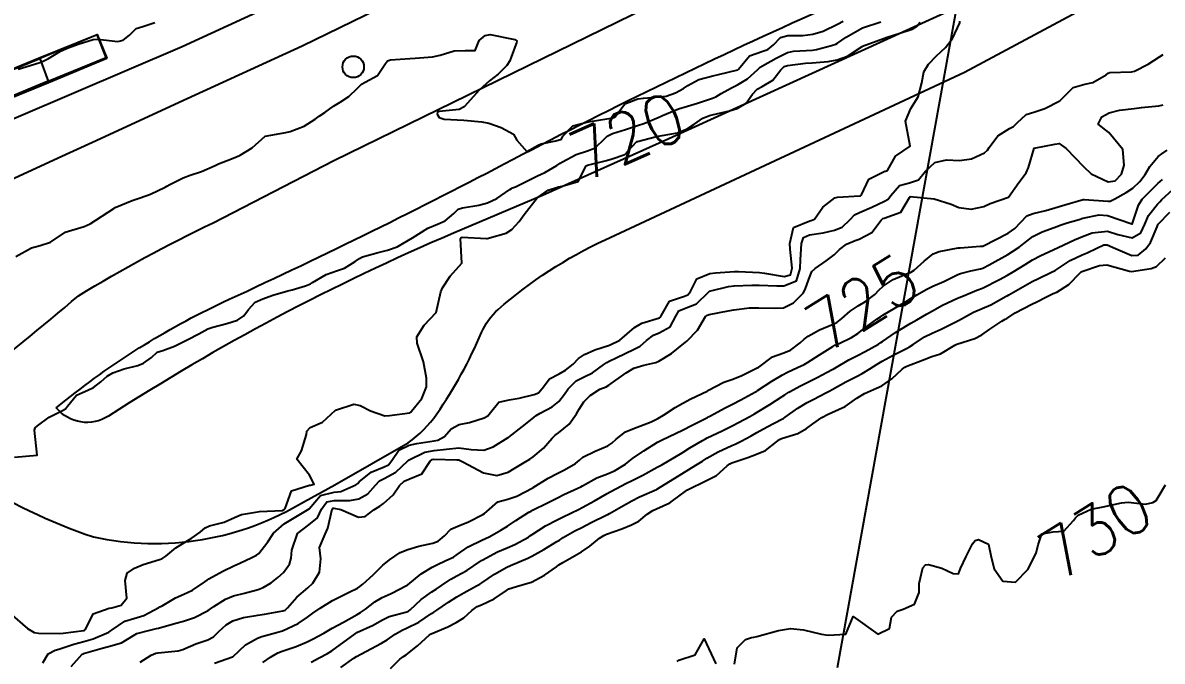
# Model space of a CAD drawing. Header units: metres. Extents: x 286371 to 293043, y 7462578 to 7466404.
# Drawn here: x 291016 to 291107.8, y 7463394.4 to 7463445.9 of the extents above; entities that cross this region are included whole.
import ezdxf
from ezdxf.enums import TextEntityAlignment as Align

# ---------------------------------------------------------------- set-up
doc = ezdxf.new("R2010")
doc.units = ezdxf.units.M
doc.header["$MEASUREMENT"] = 0
doc.linetypes.add('CONTINUO', pattern=[0])
for name, color, linetype in [('Cotas', 45, 'Continuous'), ('Curvas de Nivel 1m', 11, 'Continuous'), ('Curvas de Nivel 5m', 15, 'Continuous'), ('Linha Férrea', 20, 'Continuous'), ('PLATAFORMA', 45, 'Continuous'), ('Postes', 20, 'Continuous'), ('TEXTO', 45, 'Continuous'), ('Vias primárias', 230, 'Continuous')]:
    doc.layers.add(name, color=color, linetype=linetype)
doc.styles.add('Style-STANDARD', font='STANDARD.shx')

msp = doc.modelspace()

# ---------------------------------------------------------------- linework, layer by layer
at = {"layer": 'Curvas de Nivel 1m', "flags": 128}
for points, elevation in [([(291014.932, 7463398.314), (291016.372, 7463397.063), (291016.909, 7463396.747), (291017.262, 7463396.696), (291018.909, 7463396.668), (291019.233, 7463396.696), (291020.913, 7463396.924), (291020.967, 7463396.94), (291021.033, 7463396.993), (291021.66, 7463398.256), (291022.94, 7463398.71), (291023.16, 7463398.742), (291023.911, 7463398.95), (291024.384, 7463399.512), (291024.243, 7463400.945), (291024.399, 7463401.527), (291024.989, 7463401.94), (291025.69, 7463402.228), (291027, 7463402.634), (291027.199, 7463402.704), (291027.508, 7463402.897), (291028.323, 7463403.576), (291029.021, 7463403.997), (291029.56, 7463404.333), (291030.273, 7463404.856), (291030.696, 7463405.193), (291031.042, 7463405.357), (291032.218, 7463405.655), (291033.052, 7463406.015), (291033.607, 7463406.255), (291035.06, 7463406.503), (291036.914, 7463406.6), (291037.063, 7463406.675), (291037.122, 7463406.744), (291037.635, 7463408.187), (291039.093, 7463408.629), (291039.169, 7463408.637), (291039.463, 7463408.709), (291039.105, 7463409.433), (291038.083, 7463410.73), (291038.448, 7463411.411), (291038.857, 7463412.719), (291038.878, 7463413), (291039.162, 7463413.275), (291040.142, 7463413.727), (291041.184, 7463414.684), (291042.681, 7463415.176), (291043.19, 7463415.061), (291044.008, 7463414.642), (291045.178, 7463414.229), (291045.535, 7463414.263), (291047.182, 7463414.48), (291047.255, 7463414.521), (291047.32, 7463414.592), (291048.153, 7463415.627), (291048.536, 7463416.575), (291048.528, 7463417.271), (291048.284, 7463418.579), (291047.786, 7463420.074), (291047.736, 7463420.588), (291048.343, 7463421.534), (291049.314, 7463422.564), (291049.682, 7463424.216), (291049.816, 7463424.557), (291050.43, 7463425.477), (291051.374, 7463426.534), (291051.273, 7463428.536), (291051.335, 7463428.605), (291051.405, 7463428.629), (291053.371, 7463428.538), (291053.405, 7463428.539), (291054.945, 7463428.948), (291055.416, 7463429.241), (291055.99, 7463429.902), (291056.394, 7463430.46), (291057.455, 7463431.812), (291058.337, 7463432.421), (291059.178, 7463432.699), (291059.469, 7463432.749), (291060.741, 7463433.12), (291061.41, 7463434.376), (291061.451, 7463434.419), (291061.495, 7463434.433), (291063.036, 7463434.817), (291063.503, 7463434.951), (291064.524, 7463435.314), (291065.45, 7463436.316), (291065.496, 7463436.343), (291065.525, 7463436.353), (291067.076, 7463436.746), (291067.532, 7463436.83), (291068.762, 7463437.04), (291069.541, 7463437.364), (291070.078, 7463437.714), (291070.794, 7463438.236), (291071.329, 7463438.456), (291071.558, 7463438.506), (291072.953, 7463438.813), (291073.566, 7463439.015), (291074.301, 7463439.456), (291074.808, 7463440.176), (291075.192, 7463440.569), (291075.594, 7463440.798), (291076.456, 7463441.297), (291077.095, 7463442.142), (291077.366, 7463442.39), (291077.619, 7463442.488), (291079.067, 7463442.668), (291079.623, 7463442.701), (291080.898, 7463442.812), (291081.627, 7463442.942), (291082.459, 7463443.235), (291083.644, 7463444.022), (291083.68, 7463444.044), (291085.656, 7463444.772), (291086.597, 7463445.053), (291087.666, 7463445.416), (291088.014, 7463445.625), (291088.32, 7463445.965)], 721), ([(291015.416, 7463427.084), (291016.682, 7463427.767), (291017.388, 7463427.973), (291018.206, 7463428.228), (291019.369, 7463429.025), (291019.388, 7463429.041), (291019.404, 7463429.049), (291020.92, 7463429.494), (291021.415, 7463429.721), (291023.331, 7463430.957), (291023.435, 7463431.015), (291024.792, 7463431.586), (291025.447, 7463431.808), (291026.266, 7463432.098), (291027.461, 7463432.678), (291027.6, 7463432.754), (291027.836, 7463432.889), (291028.918, 7463433.427), (291029.475, 7463433.623), (291030.393, 7463433.938), (291031.488, 7463434.423), (291031.773, 7463434.547), (291032.457, 7463434.82), (291033.198, 7463435.11), (291033.501, 7463435.24), (291034.464, 7463435.836), (291035.524, 7463436.774), (291037.201, 7463437.077), (291037.53, 7463437.146), (291038.679, 7463437.585), (291039.546, 7463438.151), (291039.873, 7463438.386), (291040.319, 7463438.703), (291041.041, 7463439.213), (291041.567, 7463439.528), (291042.27, 7463439.977), (291042.954, 7463440.664), (291043.28, 7463440.968), (291043.591, 7463441.138), (291044.567, 7463441.672), (291045.224, 7463442.63), (291045.382, 7463442.863), (291045.619, 7463442.947), (291047.178, 7463443.043), (291047.621, 7463443.063), (291049.023, 7463443.173), (291049.625, 7463443.311), (291050.753, 7463443.665), (291051.631, 7463443.687), (291052.446, 7463443.699), (291052.779, 7463444.507), (291053.245, 7463444.906), (291053.651, 7463444.987), (291055.501, 7463444.612), (291055.646, 7463444.581), (291055.818, 7463444.462), (291055.785, 7463444.319), (291055.636, 7463443.96), (291055.238, 7463442.852), (291055.008, 7463442.474), (291054.303, 7463441.785), (291053.595, 7463441.246), (291052.813, 7463440.51), (291051.563, 7463439.136), (291051.166, 7463438.934), (291049.557, 7463438.771), (291049.412, 7463438.711), (291049.376, 7463438.567), (291049.55, 7463438.291), (291049.941, 7463438.166), (291051.547, 7463438.065), (291052.99, 7463437.95), (291053.544, 7463437.831), (291054.539, 7463437.484), (291055.531, 7463436.948), (291055.822, 7463436.46), (291056.61, 7463435.552), (291057.519, 7463436.067), (291057.779, 7463436.172), (291058.955, 7463436.413), (291059.397, 7463436.536), (291059.53, 7463436.787), (291060.326, 7463437.609), (291061.547, 7463437.925), (291061.914, 7463438.004), (291063.553, 7463438.261), (291063.619, 7463438.277), (291063.726, 7463438.342), (291064.51, 7463439.391), (291065.576, 7463439.796), (291066.029, 7463439.856), (291067.579, 7463439.979), (291067.841, 7463440.02), (291068.608, 7463440.269), (291069.233, 7463440.616), (291069.593, 7463440.867), (291070.493, 7463441.349), (291071.606, 7463441.658), (291072.061, 7463441.764), (291073.613, 7463442.138), (291073.65, 7463442.157), (291073.682, 7463442.193), (291074.552, 7463443.259), (291075.636, 7463443.624), (291076.032, 7463443.765), (291076.504, 7463444.152), (291077.058, 7463444.738), (291077.655, 7463444.89), (291078.86, 7463444.912), (291079.658, 7463445.002), (291080.501, 7463445.253), (291081.67, 7463445.827), (291082.118, 7463446.066)], 719), ([(291015.61, 7463442.175), (291017.276, 7463442.708), (291017.621, 7463442.821), (291018.064, 7463443.038), (291019.03, 7463443.626), (291019.637, 7463443.898), (291020.454, 7463444.19), (291021.648, 7463444.568), (291022.035, 7463444.592), (291023.646, 7463444.43), (291024.084, 7463444.511), (291024.589, 7463444.94), (291025.133, 7463445.462), (291025.665, 7463445.63), (291026.641, 7463445.939)], 718), ([(291017.61, 7463394.307), (291018.022, 7463395.037), (291018.599, 7463395.318), (291018.89, 7463395.418), (291020.085, 7463395.818), (291020.899, 7463396.019), (291021.647, 7463396.239), (291022.911, 7463396.789), (291023.027, 7463396.848), (291023.194, 7463396.96), (291024.204, 7463397.666), (291024.928, 7463397.886), (291025.741, 7463398.113), (291026.942, 7463398.771), (291027.032, 7463398.814), (291027.207, 7463398.901), (291028.285, 7463399.553), (291028.958, 7463399.835), (291029.656, 7463400.172), (291030.67, 7463400.849), (291030.841, 7463400.981), (291030.978, 7463401.077), (291032.105, 7463401.71), (291032.994, 7463402.132), (291033.468, 7463402.336), (291034.453, 7463402.793), (291034.815, 7463402.979), (291035.009, 7463403.11), (291035.742, 7463404.055), (291036.192, 7463404.767), (291037.045, 7463405.511), (291039.064, 7463406.714), (291039.994, 7463407.788), (291041.085, 7463408.068), (291041.632, 7463408.131), (291042.825, 7463408.658), (291042.981, 7463408.771), (291043.098, 7463408.892), (291044.06, 7463409.69), (291045.116, 7463410.117), (291045.46, 7463410.279), (291045.734, 7463410.615), (291046.298, 7463411.446), (291047.143, 7463411.852), (291047.736, 7463411.995), (291049.149, 7463412.2), (291049.452, 7463412.258), (291049.97, 7463412.552), (291050.523, 7463413.185), (291051.169, 7463413.53), (291051.996, 7463413.697), (291053.177, 7463414.055), (291053.46, 7463414.221), (291053.687, 7463414.497), (291054.355, 7463415.328), (291055.2, 7463415.518), (291056.007, 7463415.658), (291057.206, 7463415.939), (291057.555, 7463416.093), (291057.856, 7463416.435), (291058.45, 7463417.202), (291059.232, 7463417.625), (291059.74, 7463417.903), (291060.341, 7463418.398), (291060.789, 7463418.853), (291061.256, 7463419.172), (291062.086, 7463419.548), (291063.267, 7463419.915), (291064.122, 7463420.337), (291065.289, 7463421.337), (291065.891, 7463421.71), (291067.302, 7463422.127), (291067.403, 7463422.182), (291067.455, 7463422.282), (291068.121, 7463423.473), (291069.328, 7463423.881), (291069.607, 7463423.973), (291069.803, 7463424.247), (291070.316, 7463425.273), (291071.356, 7463425.702), (291071.822, 7463425.752), (291073.359, 7463425.87), (291073.675, 7463425.874), (291075.359, 7463425.798), (291075.779, 7463425.736), (291077.354, 7463425.453), (291077.876, 7463425.607), (291078.01, 7463426.125), (291077.856, 7463427.659), (291077.819, 7463428.128), (291078.116, 7463429.422), (291079.422, 7463429.962), (291079.546, 7463429.978), (291079.818, 7463430.099), (291080.464, 7463431.064), (291081.45, 7463431.813), (291081.663, 7463431.859), (291083.453, 7463431.965), (291083.517, 7463431.98), (291083.581, 7463432.043), (291084.183, 7463433.325), (291085.483, 7463433.956), (291085.532, 7463433.965), (291085.692, 7463434.011), (291086.332, 7463435.171), (291087.514, 7463435.984), (291087.144, 7463437.99), (291087.56, 7463439.023), (291088.158, 7463439.966), (291088.466, 7463441.086), (291088.63, 7463441.959), (291088.983, 7463442.588), (291089.631, 7463443.269), (291089.993, 7463443.584), (291090.373, 7463443.933), (291090.921, 7463444.653), (291091.52, 7463445.917), (291091.533, 7463446.06)], 722), ([(291019.876, 7463394.002), (291020.758, 7463394.996), (291020.838, 7463395.041), (291020.885, 7463395.054), (291022.372, 7463395.492), (291022.894, 7463395.624), (291023.935, 7463395.912), (291024.908, 7463396.501), (291025.181, 7463396.659), (291026.122, 7463396.916), (291026.757, 7463397.066), (291026.917, 7463397.108), (291028.312, 7463397.495), (291028.926, 7463397.668), (291029.821, 7463397.971), (291030.939, 7463398.53), (291031.126, 7463398.657), (291031.381, 7463398.838), (291032.326, 7463399.452), (291032.957, 7463399.704), (291033.845, 7463399.917), (291034.965, 7463400.208), (291035.373, 7463400.373), (291035.997, 7463400.769), (291036.544, 7463401.197), (291036.987, 7463401.585), (291037.481, 7463402.263), (291037.609, 7463402.745), (291037.666, 7463403.394), (291038.121, 7463404.733), (291039.045, 7463405.447), (291039.749, 7463406.009), (291040.07, 7463406.699), (291040.486, 7463407.28), (291041.075, 7463407.407), (291042.353, 7463407.388), (291043.077, 7463407.524), (291043.802, 7463407.925), (291044.405, 7463408.635), (291044.743, 7463408.986), (291045.102, 7463409.161), (291046.047, 7463409.673), (291047.032, 7463410.596), (291047.077, 7463410.643), (291047.125, 7463410.676), (291048.405, 7463411.306), (291049.137, 7463411.441), (291050.143, 7463411.545), (291051.141, 7463411.645), (291052.136, 7463411.523), (291053.138, 7463411.462), (291053.898, 7463411.738), (291055.109, 7463412.475), (291055.137, 7463412.492), (291055.155, 7463412.509), (291056.26, 7463413.365), (291057.179, 7463414.085), (291057.378, 7463414.245), (291057.701, 7463414.437), (291058.659, 7463414.955), (291059.199, 7463415.395), (291059.652, 7463415.963), (291059.959, 7463416.403), (291060.582, 7463417.036), (291061.229, 7463417.384), (291061.919, 7463417.689), (291062.823, 7463418.361), (291063.067, 7463418.537), (291063.248, 7463418.624), (291063.807, 7463418.898), (291065.263, 7463419.59), (291065.742, 7463419.833), (291066.273, 7463420.299), (291066.832, 7463420.74), (291067.284, 7463420.915), (291068.169, 7463421.393), (291068.632, 7463422.265), (291068.881, 7463422.691), (291069.313, 7463422.872), (291070.289, 7463423.271), (291071.278, 7463424.225), (291071.305, 7463424.254), (291071.335, 7463424.271), (291072.881, 7463424.661), (291073.342, 7463424.722), (291074.745, 7463424.772), (291075.343, 7463424.777), (291076.764, 7463424.722), (291077.343, 7463424.712), (291078.348, 7463425.12), (291078.661, 7463426.115), (291078.669, 7463426.821), (291078.748, 7463428.114), (291078.909, 7463428.604), (291079.405, 7463428.831), (291080.499, 7463428.996), (291081.411, 7463429.192), (291082.037, 7463429.442), (291082.68, 7463430.056), (291083.042, 7463430.438), (291083.433, 7463430.627), (291084.414, 7463431.055), (291085.447, 7463431.528), (291085.755, 7463431.704), (291085.97, 7463432.007), (291086.664, 7463432.799), (291087.47, 7463433.022), (291088.198, 7463433.249), (291088.751, 7463433.965), (291089.495, 7463434.652), (291090.436, 7463434.873), (291091.498, 7463434.829), (291092.453, 7463434.947), (291093.507, 7463435.438), (291093.749, 7463435.642), (291093.893, 7463435.879), (291094.588, 7463436.809), (291095.537, 7463437.406), (291095.834, 7463437.556), (291096.139, 7463437.846), (291096.872, 7463438.517), (291097.558, 7463438.756), (291098.362, 7463439.013), (291099.572, 7463439.641), (291099.662, 7463439.704), (291099.733, 7463439.792), (291100.655, 7463440.711), (291101.592, 7463440.976), (291102.237, 7463441.112), (291103.321, 7463441.739), (291103.475, 7463441.867), (291103.607, 7463441.911), (291105.35, 7463441.966), (291105.609, 7463442.026), (291106.709, 7463442.596), (291107.626, 7463443.17), (291107.924, 7463443.375)], 723), ([(291025.455, 7463394.346), (291026.343, 7463394.913), (291026.717, 7463395.077), (291026.887, 7463395.11), (291028.5, 7463395.27), (291028.892, 7463395.377), (291029.929, 7463395.828), (291030.904, 7463396.163), (291031.344, 7463396.402), (291031.784, 7463396.831), (291032.374, 7463397.371), (291032.927, 7463397.692), (291033.783, 7463397.95), (291034.934, 7463398.147), (291035.477, 7463398.236), (291036.94, 7463398.488), (291037.129, 7463398.564), (291037.327, 7463398.749), (291038.083, 7463399.612), (291038.968, 7463400.346), (291039.37, 7463400.717), (291039.912, 7463401.63), (291039.996, 7463402.705), (291039.905, 7463403.594), (291040.357, 7463404.695), (291040.576, 7463405.156), (291040.93, 7463406.686), (291040.98, 7463406.771), (291041.066, 7463406.789), (291041.619, 7463406.676), (291043.055, 7463406.047), (291043.585, 7463406.117), (291044.276, 7463406.636), (291044.753, 7463406.945), (291045.072, 7463407.15), (291045.838, 7463407.858), (291046.344, 7463408.606), (291046.739, 7463408.96), (291047.102, 7463409.121), (291048.153, 7463409.535), (291048.834, 7463410.569), (291048.995, 7463410.697), (291049.126, 7463410.719), (291050.98, 7463410.683), (291051.126, 7463410.669), (291051.467, 7463410.529), (291053.111, 7463409.634), (291054.193, 7463409.403), (291055.112, 7463409.68), (291055.6, 7463409.984), (291056.391, 7463410.455), (291056.845, 7463410.732), (291057.131, 7463410.927), (291057.961, 7463411.613), (291058.667, 7463412.422), (291058.907, 7463412.669), (291059.161, 7463412.852), (291060.018, 7463413.555), (291060.621, 7463414.393), (291060.825, 7463414.755), (291061.198, 7463415.344), (291061.723, 7463415.86), (291062.492, 7463416.365), (291063.001, 7463416.574), (291063.219, 7463416.69), (291064.613, 7463417.705), (291065.241, 7463418.082), (291066.039, 7463418.303), (291067.001, 7463418.535), (291067.249, 7463418.625), (291068.269, 7463419.259), (291069.271, 7463420.063), (291069.377, 7463420.149), (291069.522, 7463420.251), (291070.383, 7463421.143), (291071.02, 7463422.229), (291071.185, 7463422.347), (291071.307, 7463422.393), (291072.832, 7463422.681), (291073.313, 7463422.77), (291074.564, 7463422.927), (291075.316, 7463422.947), (291076.564, 7463422.897), (291077.316, 7463422.949), (291078.111, 7463423.334), (291078.901, 7463424.111), (291079.043, 7463424.405), (291079.351, 7463425.235), (291079.583, 7463425.878), (291079.858, 7463426.097), (291080.739, 7463426.719), (291081.381, 7463427.2), (291081.811, 7463427.645), (291082.374, 7463428.06), (291083.09, 7463428.358), (291083.4, 7463428.463), (291084.438, 7463429), (291085.171, 7463430.018), (291085.308, 7463430.134), (291085.426, 7463430.171), (291086.765, 7463430.664), (291087.452, 7463431.831), (291087.516, 7463431.92), (291089.451, 7463431.72), (291090.81, 7463431.292), (291091.441, 7463431.03), (291092.431, 7463430.897), (291093.442, 7463431.112), (291093.959, 7463431.364), (291095.454, 7463431.854), (291096.275, 7463433.039), (291096.862, 7463433.834), (291097.068, 7463434.253), (291097.514, 7463435.824), (291099.186, 7463436.132), (291099.52, 7463436.189), (291100.1, 7463435.786), (291101.493, 7463434.33), (291102.115, 7463433.755), (291103.474, 7463433.095), (291104.029, 7463433.173), (291104.553, 7463433.718), (291104.759, 7463434.452), (291104.648, 7463435.717), (291103.534, 7463437.087), (291102.667, 7463437.748), (291102.957, 7463438.339), (291103.558, 7463438.657), (291104.403, 7463438.881), (291105.564, 7463439.02), (291106.159, 7463439.102), (291107.567, 7463439.225), (291107.919, 7463439.319)], 724), ([(291035.323, 7463394.332), (291035.943, 7463394.769), (291036.535, 7463395.114), (291036.892, 7463395.254), (291038.019, 7463395.616), (291038.903, 7463395.99), (291039.389, 7463396.235), (291040.251, 7463396.704), (291040.666, 7463396.951), (291040.92, 7463397.097), (291041.838, 7463397.587), (291042.937, 7463398.211), (291043.215, 7463398.375), (291043.609, 7463398.644), (291044.353, 7463399.234), (291044.958, 7463399.583), (291045.68, 7463399.897), (291046.973, 7463400.556), (291046.998, 7463400.57), (291047.023, 7463400.594), (291048.088, 7463401.477), (291048.996, 7463402.029), (291049.349, 7463402.209), (291050.098, 7463402.548), (291050.715, 7463402.832), (291051.011, 7463403.029), (291051.892, 7463403.65), (291053.03, 7463404.224), (291053.224, 7463404.309), (291053.622, 7463404.496), (291054.529, 7463404.995), (291055.047, 7463405.324), (291055.731, 7463405.787), (291056.783, 7463406.449), (291056.961, 7463406.55), (291057.066, 7463406.606), (291058.29, 7463407.212), (291059.082, 7463407.62), (291059.611, 7463407.882), (291060.732, 7463408.39), (291060.973, 7463408.51), (291061.097, 7463408.579), (291062.253, 7463409.221), (291063.112, 7463409.538), (291063.681, 7463409.781), (291064.559, 7463410.333), (291064.875, 7463410.581), (291065.131, 7463410.787), (291066.036, 7463411.415), (291067.151, 7463412.098), (291067.526, 7463412.287), (291069.166, 7463413.073), (291069.945, 7463413.47), (291071.182, 7463414.092), (291071.27, 7463414.136), (291071.432, 7463414.221), (291072.546, 7463414.852), (291073.199, 7463415.166), (291073.876, 7463415.512), (291075.055, 7463416.167), (291075.155, 7463416.225), (291075.216, 7463416.261), (291076.364, 7463417.011), (291077.235, 7463417.534), (291077.625, 7463417.742), (291078.442, 7463418.116), (291078.978, 7463418.378), (291079.251, 7463418.538), (291080.201, 7463419.15), (291081.27, 7463419.829), (291081.431, 7463419.913), (291081.782, 7463420.067), (291082.793, 7463420.54), (291083.286, 7463420.865), (291083.953, 7463421.376), (291084.841, 7463422.021), (291085.113, 7463422.211), (291085.309, 7463422.334), (291086.36, 7463422.957), (291087.327, 7463423.536), (291087.607, 7463423.703), (291088.054, 7463423.974), (291088.862, 7463424.441), (291089.345, 7463424.674), (291090.221, 7463425.072), (291091.36, 7463425.628), (291091.576, 7463425.706), (291092.42, 7463425.909), (291093.179, 7463426.085), (291093.368, 7463426.143), (291093.88, 7463426.393), (291095.385, 7463427.24), (291095.762, 7463427.475), (291096.298, 7463427.841), (291096.919, 7463428.314), (291097.407, 7463428.683), (291098.147, 7463429.079), (291099.42, 7463429.529), (291099.615, 7463429.598), (291100.184, 7463429.783), (291101.129, 7463430.068), (291101.43, 7463430.157), (291102.745, 7463430.435), (291103.434, 7463430.372), (291105.395, 7463429.705), (291105.424, 7463429.694), (291105.921, 7463431.224), (291106.22, 7463431.693), (291106.833, 7463432.315), (291107.473, 7463432.953), (291107.852, 7463433.295)], 726), ([(291039.228, 7463394.37), (291039.885, 7463394.709), (291040.541, 7463395.048), (291040.893, 7463395.274), (291042.77, 7463396.657), (291042.915, 7463396.74), (291044.223, 7463397.336), (291044.931, 7463397.751), (291045.517, 7463398.034), (291046.941, 7463398.41), (291047.07, 7463398.465), (291047.223, 7463398.59), (291048.11, 7463399.424), (291048.966, 7463400.028), (291049.294, 7463400.235), (291049.748, 7463400.553), (291050.476, 7463401.048), (291050.986, 7463401.317), (291051.772, 7463401.743), (291052.875, 7463402.506), (291052.952, 7463402.558), (291053.005, 7463402.592), (291054.255, 7463403.247), (291055.021, 7463403.573), (291055.647, 7463403.843), (291056.742, 7463404.449), (291056.917, 7463404.565), (291057.037, 7463404.646), (291058.131, 7463405.345), (291059.055, 7463405.838), (291059.44, 7463406.027), (291060.205, 7463406.397), (291060.779, 7463406.679), (291061.071, 7463406.831), (291062.069, 7463407.38), (291063.088, 7463407.961), (291063.34, 7463408.101), (291063.79, 7463408.344), (291064.649, 7463408.783), (291065.104, 7463409.013), (291065.975, 7463409.447), (291067.121, 7463410.075), (291067.489, 7463410.287), (291069.139, 7463411.254), (291069.758, 7463411.632), (291070.77, 7463412.23), (291071.016, 7463412.366), (291071.157, 7463412.442), (291072.351, 7463413.022), (291073.172, 7463413.423), (291073.679, 7463413.684), (291074.581, 7463414.173), (291074.967, 7463414.388), (291075.189, 7463414.519), (291076.212, 7463415.136), (291077.209, 7463415.79), (291077.416, 7463415.927), (291077.739, 7463416.127), (291078.677, 7463416.658), (291079.226, 7463416.927), (291080.013, 7463417.312), (291081.242, 7463417.963), (291081.314, 7463418.003), (291081.432, 7463418.072), (291082.575, 7463418.734), (291083.26, 7463419.082), (291083.894, 7463419.405), (291084.976, 7463420.019), (291085.156, 7463420.137), (291085.277, 7463420.226), (291086.334, 7463420.953), (291087.298, 7463421.548), (291087.575, 7463421.705), (291088.055, 7463421.973), (291088.846, 7463422.426), (291089.315, 7463422.702), (291090.125, 7463423.14), (291091.331, 7463423.712), (291091.477, 7463423.777), (291091.811, 7463423.917), (291092.894, 7463424.348), (291093.344, 7463424.535), (291094.706, 7463425.219), (291095.36, 7463425.577), (291095.829, 7463425.847), (291096.778, 7463426.429), (291097.379, 7463426.805), (291098.04, 7463427.159), (291099.394, 7463427.763), (291099.414, 7463427.774), (291099.456, 7463427.794), (291100.762, 7463428.416), (291101.408, 7463428.687), (291102.191, 7463428.974), (291103.415, 7463429.11), (291104.269, 7463428.864), (291105.407, 7463428.59), (291106.109, 7463428.998), (291106.446, 7463429.689), (291106.74, 7463430.379), (291107.448, 7463431.299), (291107.633, 7463431.49), (291107.807, 7463431.669), (291108.668, 7463432.455)], 727), ([(291041.617, 7463393.939), (291042.675, 7463394.668), (291042.886, 7463394.808), (291043.246, 7463395.014), (291044.903, 7463395.887), (291045.369, 7463396.156), (291045.997, 7463396.608), (291046.57, 7463396.949), (291046.922, 7463397.097), (291047.917, 7463397.592), (291048.94, 7463398.278), (291049.11, 7463398.393), (291049.351, 7463398.558), (291050.296, 7463399.203), (291050.96, 7463399.626), (291051.536, 7463399.956), (291052.558, 7463400.511), (291052.822, 7463400.661), (291052.978, 7463400.757), (291054.02, 7463401.458), (291054.997, 7463402.023), (291055.301, 7463402.168), (291055.997, 7463402.46), (291056.704, 7463402.753), (291057.011, 7463402.897), (291057.998, 7463403.451), (291059.029, 7463404.078), (291059.236, 7463404.206), (291059.548, 7463404.407), (291060.486, 7463404.949), (291061.047, 7463405.232), (291061.814, 7463405.612), (291063.062, 7463406.235), (291063.141, 7463406.276), (291063.279, 7463406.351), (291064.405, 7463407.003), (291065.08, 7463407.382), (291065.702, 7463407.698), (291067.06, 7463408.295), (291067.082, 7463408.307), (291067.144, 7463408.342), (291069.113, 7463409.542), (291070.235, 7463410.238), (291070.777, 7463410.582), (291071.133, 7463410.81), (291072.031, 7463411.321), (291073.149, 7463411.83), (291073.402, 7463411.939), (291073.892, 7463412.183), (291074.71, 7463412.622), (291075.165, 7463412.872), (291075.99, 7463413.334), (291077.181, 7463413.958), (291077.296, 7463414.02), (291077.453, 7463414.13), (291078.459, 7463414.851), (291079.202, 7463415.288), (291079.738, 7463415.565), (291080.707, 7463416.082), (291081.039, 7463416.255), (291081.218, 7463416.351), (291082.32, 7463416.966), (291083.235, 7463417.431), (291083.638, 7463417.639), (291084.261, 7463418.029), (291084.867, 7463418.403), (291085.253, 7463418.624), (291086.145, 7463419.117), (291087.27, 7463419.689), (291087.466, 7463419.787), (291087.758, 7463419.977), (291088.659, 7463420.588), (291089.288, 7463420.904), (291090.015, 7463421.222), (291091.303, 7463421.861), (291091.344, 7463421.884), (291091.41, 7463421.923), (291092.628, 7463422.591), (291093.319, 7463422.887), (291094.017, 7463423.19), (291095.248, 7463423.866), (291095.335, 7463423.916), (291095.465, 7463423.991), (291097.353, 7463425.056), (291097.865, 7463425.308), (291098.907, 7463425.801), (291099.211, 7463425.952), (291099.368, 7463426.045), (291100.413, 7463426.744), (291101.386, 7463427.201), (291101.784, 7463427.362), (291102.572, 7463427.747), (291103.133, 7463428.004), (291103.398, 7463428.012), (291104.077, 7463427.724), (291105.386, 7463427.154), (291105.899, 7463427.185), (291106.511, 7463427.688), (291106.883, 7463428.201), (291107.421, 7463429.458), (291107.48, 7463429.617), (291107.521, 7463429.673), (291108.447, 7463430.651)], 728), ([(291045.634, 7463393.852), (291046.385, 7463394.602), (291046.67, 7463394.815), (291046.889, 7463394.953), (291047.805, 7463395.676), (291048.774, 7463396.567), (291048.856, 7463396.624), (291048.915, 7463396.653), (291050.257, 7463397.211), (291050.929, 7463397.557), (291051.527, 7463397.933), (291052.169, 7463398.516), (291052.619, 7463398.84), (291052.951, 7463398.986), (291053.982, 7463399.466), (291054.969, 7463400.149), (291055.172, 7463400.27), (291055.776, 7463400.462), (291056.697, 7463400.73), (291056.98, 7463400.824), (291058.05, 7463401.367), (291058.998, 7463402.041), (291059.207, 7463402.205), (291059.52, 7463402.407), (291060.463, 7463402.942), (291061.017, 7463403.259), (291061.69, 7463403.709), (291062.476, 7463404.363), (291062.815, 7463404.581), (291063.039, 7463404.673), (291064.273, 7463405.109), (291065.051, 7463405.436), (291065.631, 7463405.74), (291066.315, 7463406.306), (291066.763, 7463406.604), (291067.071, 7463406.734), (291068.139, 7463407.217), (291069.089, 7463407.91), (291069.562, 7463408.255), (291071.106, 7463409.01), (291071.911, 7463409.414), (291072.77, 7463410.2), (291072.967, 7463410.357), (291073.128, 7463410.425), (291074.432, 7463410.878), (291075.138, 7463411.124), (291075.86, 7463411.437), (291076.738, 7463412.141), (291076.977, 7463412.317), (291077.158, 7463412.385), (291078.47, 7463412.809), (291079.171, 7463413.215), (291079.68, 7463413.594), (291080.386, 7463414.086), (291080.898, 7463414.369), (291081.19, 7463414.484), (291082.289, 7463414.967), (291083.208, 7463415.652), (291083.828, 7463416.035), (291084.794, 7463416.447), (291085.224, 7463416.654), (291086.036, 7463417.198), (291086.871, 7463417.99), (291087.084, 7463418.15), (291087.248, 7463418.221), (291088.508, 7463418.713), (291089.26, 7463419), (291089.969, 7463419.238), (291091.128, 7463419.927), (291091.226, 7463419.974), (291091.275, 7463419.993), (291092.72, 7463420.466), (291093.287, 7463420.766), (291093.952, 7463421.226), (291094.895, 7463421.871), (291095.162, 7463422.011), (291095.307, 7463422.088), (291095.984, 7463422.521), (291097.325, 7463423.226), (291097.735, 7463423.411), (291098.465, 7463423.807), (291099.052, 7463424.085), (291099.34, 7463424.212), (291100.299, 7463424.831), (291101.209, 7463425.767), (291101.294, 7463425.837), (291101.366, 7463425.87), (291102.777, 7463426.34), (291103.374, 7463426.41), (291105.185, 7463425.889), (291105.366, 7463425.861), (291106.948, 7463426.103), (291107.373, 7463426.28), (291108.088, 7463426.96)], 729)]:
    msp.add_lwpolyline(points, dxfattribs=dict(at, elevation=elevation))
at = {"layer": 'Curvas de Nivel 5m', "flags": 128}
for points, elevation in [([(291015.325, 7463410.888), (291017.134, 7463411.054), (291016.915, 7463413.058), (291016.969, 7463413.256), (291017.17, 7463413.422), (291018.107, 7463414.114), (291019.188, 7463414.645), (291019.419, 7463414.793), (291019.599, 7463415.018), (291020.31, 7463415.906), (291021.214, 7463416.296), (291021.692, 7463416.512), (291022.282, 7463416.979), (291022.782, 7463417.42), (291023.235, 7463417.682), (291024.165, 7463418.025), (291025.244, 7463418.288), (291025.71, 7463418.465), (291026.348, 7463418.918), (291026.82, 7463419.351), (291027.263, 7463419.502), (291028.217, 7463419.834), (291029.277, 7463420.373), (291030.172, 7463420.851), (291030.898, 7463421.232), (291031.292, 7463421.374), (291032.443, 7463421.671), (291033.301, 7463421.946), (291033.811, 7463422.292), (291034.189, 7463422.791), (291034.717, 7463423.39), (291035.327, 7463423.67), (291036.13, 7463423.965), (291037.337, 7463424.302), (291037.697, 7463424.38), (291038.772, 7463424.723), (291039.182, 7463424.881), (291039.348, 7463424.971), (291040.433, 7463425.623), (291041.363, 7463425.959), (291041.904, 7463426.138), (291042.773, 7463426.663), (291043.117, 7463426.919), (291043.38, 7463427.037), (291044.621, 7463427.401), (291045.388, 7463427.581), (291046.155, 7463427.85), (291047.404, 7463428.594), (291048.622, 7463429.37), (291049.421, 7463429.675), (291050.028, 7463429.952), (291050.72, 7463430.545), (291051.093, 7463430.886), (291051.441, 7463431.003), (291052.733, 7463431.227), (291053.448, 7463431.408), (291054.202, 7463431.744), (291055.244, 7463432.478), (291055.37, 7463432.571), (291055.466, 7463432.605), (291055.694, 7463432.696), (291057.481, 7463433.569), (291058.072, 7463433.839), (291059.045, 7463434.411), (291059.309, 7463434.596), (291059.499, 7463434.716), (291060.58, 7463435.316), (291061.512, 7463435.6), (291062.077, 7463435.804), (291062.668, 7463436.357), (291063.09, 7463436.792), (291063.534, 7463436.984), (291064.561, 7463437.307), (291065.544, 7463437.641), (291066.044, 7463437.81), (291067.195, 7463438.29), (291067.44, 7463438.402), (291067.557, 7463438.452), (291068.845, 7463438.985), (291069.568, 7463439.2), (291070.385, 7463439.43), (291071.578, 7463439.842), (291071.849, 7463439.952), (291072.283, 7463440.214), (291073.102, 7463440.691), (291073.595, 7463440.914), (291074.392, 7463441.393), (291075.228, 7463442.17), (291075.428, 7463442.356), (291075.619, 7463442.464), (291076.704, 7463443.072), (291077.635, 7463443.529), (291078.124, 7463443.64), (291079.638, 7463443.71), (291079.979, 7463443.759), (291081.168, 7463444.082), (291081.52, 7463444.203), (291081.647, 7463444.269), (291082.363, 7463444.768), (291083.666, 7463445.528), (291085.157, 7463446.012)], 720), ([(291031.44, 7463394.272), (291032.883, 7463394.777), (291032.907, 7463394.791), (291032.942, 7463394.814), (291033.941, 7463395.756), (291034.907, 7463396.296), (291035.256, 7463396.433), (291036.436, 7463396.762), (291036.822, 7463396.849), (291036.916, 7463396.88), (291038.182, 7463397.478), (291038.933, 7463397.998), (291039.353, 7463398.303), (291039.966, 7463398.709), (291040.954, 7463399.329), (291042.296, 7463400), (291042.969, 7463400.34), (291043.16, 7463400.463), (291043.408, 7463400.648), (291044.23, 7463401.391), (291044.997, 7463402.17), (291045.244, 7463402.377), (291045.558, 7463402.616), (291046.406, 7463403.211), (291047.017, 7463403.456), (291047.9, 7463403.702), (291049.025, 7463403.948), (291049.471, 7463404.115), (291049.981, 7463404.55), (291050.494, 7463405.091), (291051.046, 7463405.327), (291051.904, 7463405.668), (291053.061, 7463406.272), (291053.211, 7463406.353), (291053.385, 7463406.5), (291054.285, 7463407.278), (291055.079, 7463407.492), (291055.807, 7463407.74), (291057.094, 7463408.428), (291057.123, 7463408.444), (291058.331, 7463409.201), (291059.112, 7463409.615), (291059.643, 7463409.88), (291060.535, 7463410.393), (291060.863, 7463410.654), (291061.132, 7463410.882), (291062.121, 7463411.388), (291063.146, 7463411.818), (291063.469, 7463412.03), (291063.809, 7463412.345), (291064.566, 7463412.931), (291065.167, 7463413.166), (291066.632, 7463413.751), (291067.18, 7463414.018), (291067.645, 7463414.278), (291068.568, 7463414.889), (291069.199, 7463415.257), (291069.846, 7463415.603), (291071.14, 7463416.226), (291071.187, 7463416.252), (291071.215, 7463416.267), (291072.499, 7463416.932), (291073.229, 7463417.18), (291073.939, 7463417.479), (291075.243, 7463418.115), (291075.278, 7463418.13), (291075.318, 7463418.163), (291076.42, 7463418.984), (291077.261, 7463419.29), (291077.86, 7463419.531), (291078.651, 7463420.114), (291078.974, 7463420.414), (291079.282, 7463420.641), (291080.213, 7463421.168), (291081.297, 7463421.609), (291081.617, 7463421.752), (291082.004, 7463422.064), (291082.693, 7463422.674), (291083.32, 7463423.088), (291083.912, 7463423.449), (291084.666, 7463424.024), (291085.002, 7463424.357), (291085.344, 7463424.686), (291086.134, 7463425.221), (291087.36, 7463425.729), (291087.545, 7463425.798), (291087.839, 7463425.977), (291088.654, 7463426.687), (291089.384, 7463427.279), (291089.847, 7463427.487), (291091.392, 7463427.762), (291091.536, 7463427.778), (291093.165, 7463427.898), (291093.394, 7463427.922), (291093.434, 7463427.933), (291095.411, 7463428.96), (291095.941, 7463429.322), (291096.425, 7463429.839), (291096.915, 7463430.349), (291097.435, 7463430.55), (291098.46, 7463430.788), (291099.443, 7463431.085), (291099.987, 7463431.246), (291101.452, 7463431.661), (291101.55, 7463431.666), (291103.451, 7463431.542), (291103.634, 7463431.549), (291104.002, 7463431.726), (291104.942, 7463432.232), (291105.467, 7463432.598), (291106.035, 7463433.137), (291106.457, 7463433.69), (291106.835, 7463434.343), (291107.506, 7463435.134), (291107.81, 7463435.369), (291108.24, 7463435.664)], 725), ([(291073.36, 7463394.197), (291073.572, 7463395.516), (291074.251, 7463396.184), (291074.729, 7463396.355), (291074.907, 7463396.385), (291075.157, 7463396.419), (291076.915, 7463396.901), (291077.865, 7463397.072), (291078.917, 7463396.961), (291080.368, 7463396.627), (291080.911, 7463396.526), (291082.341, 7463396.624), (291082.934, 7463398.044), (291084.913, 7463396.615), (291085.859, 7463397.061), (291086.021, 7463397.998), (291086.457, 7463398.476), (291086.944, 7463398.63), (291087.873, 7463399.048), (291088.248, 7463399.965), (291088.232, 7463400.708), (291088.538, 7463401.961), (291088.75, 7463402.206), (291088.998, 7463402.245), (291090.059, 7463401.938), (291090.988, 7463401.507), (291091.419, 7463401.486), (291091.584, 7463401.916), (291092.027, 7463402.891), (291092.539, 7463403.902), (291092.745, 7463404.182), (291093.029, 7463404.25), (291093.834, 7463403.882), (291094.048, 7463402.839), (291094.287, 7463401.875), (291094.979, 7463400.883), (291096.007, 7463400.82), (291096.994, 7463401.834), (291097.685, 7463403.153), (291097.838, 7463403.822), (291098.135, 7463404.72), (291099.04, 7463404.883), (291099.898, 7463404.934), (291100.674, 7463405.78), (291100.832, 7463406.003), (291101.061, 7463406.212), (291102.119, 7463406.708), (291103.071, 7463406.878), (291104.566, 7463407.205), (291105.077, 7463407.265), (291106.481, 7463407.092), (291107.078, 7463407.243), (291107.352, 7463407.399), (291107.499, 7463407.668), (291108.107, 7463408.651)], 730), ([(291068.742, 7463394.401), (291068.878, 7463394.517), (291070.174, 7463394.956), (291070.904, 7463396.234), (291071.838, 7463394.22)], 730)]:
    msp.add_lwpolyline(points, dxfattribs=dict(at, elevation=elevation))
at = {"layer": 'Linha Férrea'}
for points in [[(290919.842, 7463412.441), (290935.648, 7463415.014), (290951.543, 7463418.171), (290960.678, 7463420.334), (290987.302, 7463427.574), (290990.984, 7463428.904), (290995.365, 7463430.486), (291006.87, 7463434.64), (291028.827, 7463444.006), (291036.196, 7463447.394), (291049.924, 7463454.063), (291089.874, 7463476.256), (291098.31, 7463480.942), (291105.48, 7463484.925), (291128.205, 7463497.81), (291144.945, 7463508.083), (291149.481, 7463510.645), (291163.129, 7463517.691), (291192.727, 7463534.328)], [(291187.122, 7463526.668), (291150.241, 7463506.394), (291099.437, 7463476.925), (291079.623, 7463465.691), (291075.507, 7463463.285), (291067.956, 7463459.247), (291049.651, 7463449.503), (291038.516, 7463444.032), (291029.243, 7463439.782), (291021.601, 7463436.279), (291018.841, 7463435.014), (291013.164, 7463432.411), (290996.245, 7463426.695), (290984.891, 7463422.859), (290980.875, 7463421.454), (290972.358, 7463419.072), (290964.755, 7463417.058), (290952.974, 7463413.938), (290942.248, 7463411.911), (290936.073, 7463410.73), (290930.251, 7463409.756), (290925.737, 7463409.044)]]:
    msp.add_lwpolyline(points, dxfattribs=at)
at = {"layer": 'PLATAFORMA', "linetype": 'CONTINUO'}
for points in [[(290987.276, 7463431.927, 717.137), (290992.007, 7463433.561, 717.191), (291000.536, 7463436.628, 717.286), (291010.837, 7463440.436, 717.403), (291017.239, 7463443.073, 717.51), (291021.982, 7463444.972, 717.654)], [(291018.035, 7463441.209, 718.935), (291022.707, 7463443.137, 718.375), (291021.981, 7463444.961, 718.354), (291017.36, 7463443.046, 718.904)], [(291021.981, 7463444.961, 718.354), (291021.982, 7463444.972, 717.654), (291022.747, 7463443.084, 718.108), (291022.707, 7463443.137, 718.375)], [(290987.974, 7463430.012, 717.773), (290992.674, 7463431.577, 717.886), (291001.166, 7463434.553, 717.985), (291011.515, 7463438.448, 718.106), (291018.069, 7463441.112, 718.182), (291022.747, 7463443.084, 718.108)]]:
    msp.add_polyline3d(points, dxfattribs=at)
msp.add_polyline3d([(290992.666, 7463431.59, 718.63), (290992.038, 7463433.512, 718.522), (291000.561, 7463436.564, 718.617), (291010.848, 7463440.409, 718.798), (291017.36, 7463443.046, 718.904), (291018.035, 7463441.209, 718.935), (291011.489, 7463438.51, 718.859), (291001.14, 7463434.606, 718.728)], close=True, dxfattribs=at)
at = {"layer": 'Postes'}
msp.add_circle((291042.621, 7463442.373), 0.866, dxfattribs=at)
at = {"layer": 'TEXTO', "linetype": 'CONTINUO'}
msp.add_polyline3d([(291081.66, 7463393.92, 0), (291095.781, 7463472.214, 0)], dxfattribs=at)
at = {"layer": 'Vias primárias'}
for points in [[(291011.691, 7463409.28, 0.062368), (291021.673, 7463404.467, 0.193454), (291038.687, 7463407.33), (291041.127, 7463408.674), (291047.047, 7463412.051, 0.087498), (291049.353, 7463414.383, 0.050676), (291052.973, 7463420.95, -0.11221), (291054.31, 7463422.798, -0.071301), (291062.92, 7463428.425), (291091.892, 7463441.939), (291114.181, 7463453.909), (291154.135, 7463477.035), (291171.209, 7463486.082, -0.014279), (291203.672, 7463499.662)], [(291018.684, 7463414.873), (291019.455, 7463415.49, -0.060515), (291032.61, 7463423.622, 0.012735), (291055.506, 7463434.917, -0.016245), (291080.381, 7463446.972, 0.029703), (291082.977, 7463448.318, -0.018224), (291094.272, 7463454.505, 0.139899), (291100.062, 7463459.819, 0.257111), (291100.53, 7463469.829, 0.055526), (291093.759, 7463480.452, -0.230248), (291092.445, 7463486.176, 0.017516), (291093.666, 7463492.464)], [(291116.69, 7463461.098), (291096.943, 7463449.771), (291068.063, 7463436.566), (291057.874, 7463432.005), (291050.697, 7463428.952, 0.042755), (291022.899, 7463414.205, -0.382287), (291018.684, 7463414.873, -4.294882)], [(290920.781, 7463362.971), (290930.187, 7463366.611), (290948.541, 7463375.082), (290973.872, 7463389.548), (290981.196, 7463394.594), (291002.152, 7463409.592, 0.021055), (291020.469, 7463423.906, -0.025305), (291031.322, 7463429.8), (291041.066, 7463434.82), (291067.504, 7463447.783), (291088.938, 7463458.735)]]:
    msp.add_lwpolyline(points, format="xyb", dxfattribs=at)

# ---------------------------------------------------------------- texts
at = {"layer": 'Cotas', "style": 'Style-STANDARD'}
for s, rotation, p in [('720', 24.01025, (291064.717, 7463436.792, 720)), ('725', 32.07639, (291083.649, 7463423.376, 725)), ('730', 31.94132, (291102.452, 7463404.978, 730))]:
    msp.add_text(s, height=4, rotation=rotation, dxfattribs=at).set_placement(p, align=Align.MIDDLE_CENTER)

doc.saveas('drawing.dxf')
